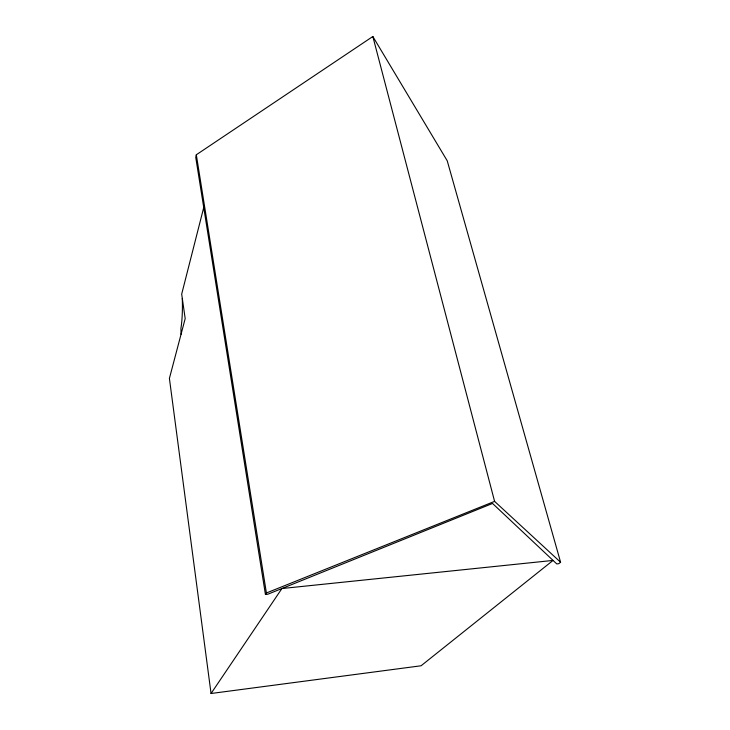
<?xml version="1.0" encoding="UTF-8"?>
<svg xmlns="http://www.w3.org/2000/svg" width="730" height="730" viewBox="0 0 730 730"><rect width="100%" height="100%" fill="white"/><g stroke="black" fill="none" stroke-linecap="round" stroke-linejoin="round"><path stroke-width="1.09" d="M196.315 154.778L195.74 157.351L265.437 594.485L267.782 594.238L492.549 503.454L556.762 563.916L558.715 563.706L560.594 562.237L447.234 160.81L372.838 36.5L196.315 154.778L266.404 592.988L265.437 594.485M204.144 205.896L181.688 294.117L185.183 318.608L169.406 378.414L211.052 693.5L421.073 665.778L553.048 560.421L281.908 588.535L211.052 693.5M182.299 298.442L182.418 304.054A39.374 6.798 88.2 0 1 180.93 328.281L181.058 334.258M266.404 592.988L494.593 501.382L560.594 562.237M372.838 36.5L494.593 501.382"/></g></svg>
